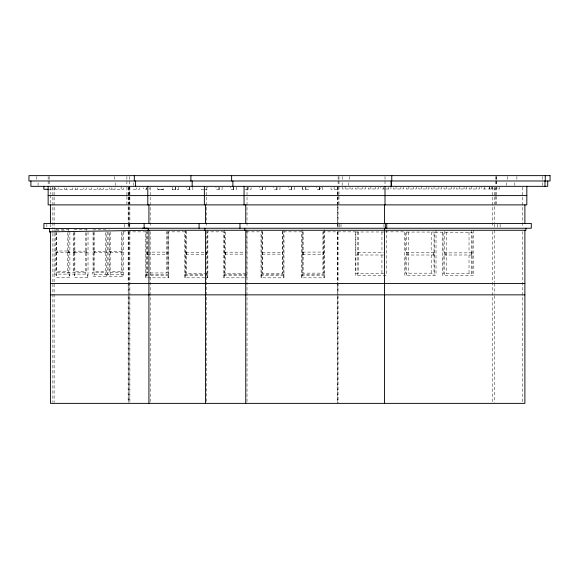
<?xml version="1.0" encoding="UTF-8"?>
<svg xmlns="http://www.w3.org/2000/svg" width="579" height="579" viewBox="0 0 579 579"><rect width="100%" height="100%" fill="white"/><g stroke="black" fill="none" stroke-linecap="round" stroke-linejoin="round"><path stroke-width="0.43" stroke-dasharray="2.9 2.17" d="M302.824 187.48L302.687 189.434L308.918 189.434L308.918 187.104M318.957 189.261L321.338 187.654M67.663 252.755L68.713 252.755L68.713 251.004M68.626 252.755L69.675 252.755L69.675 251.004L55.468 251.004M157.77 187.791L157.77 189.261L163.698 189.261L163.698 187.791M384.984 188.986L380.816 188.986L380.816 187.212M385.817 188.986L390.948 188.986L390.948 187.212M48.918 189.275L54.925 189.275L54.925 186.329M157.77 189.261L160.673 189.261L160.673 187.791M163.698 189.261L160.803 189.261L160.803 187.791M172.238 187.097L172.238 189.398L175.365 189.398L175.365 187.097M178.397 187.104L178.397 189.434L175.263 189.434L175.263 187.104M203.692 189.434L201.166 189.434L201.166 187.104M204.3 189.434L207.666 189.434L207.666 187.104M244.903 189.434L251.062 189.434L251.062 187.104M337.239 189.434L331.043 189.434L331.043 187.104M69.046 229.617L55.468 229.617L55.468 231.861M87.19 229.776L73.193 229.776L73.193 231.839M93.053 229.841L106.42 229.841M108.917 229.841L109.337 229.841M56.431 230.826L65.072 230.826M145.792 231.861L122.082 231.861L122.082 272.615M184.954 231.861L168.105 231.861L168.105 277.819M223.885 231.861L207.268 231.861L207.268 277.819M246.422 231.861L261.23 231.861M301.702 231.861L283.536 231.861L283.536 277.819M355.911 231.861L324.008 231.861L324.008 277.819M385.491 231.861L405.307 231.861M383.964 231.984L355.853 231.984L355.853 252.712L383.399 252.712M73.193 251.163L87.19 251.163L87.19 252.755L74.061 252.755M93.053 251.228L107.05 251.228L107.05 252.654L93.053 252.654M108.917 251.228L122.922 251.228L122.922 252.755L108.917 252.755M146.95 252.118L167.251 252.118M302.564 252.082L323.531 252.082M185.881 252.263L204.358 252.263M206.117 252.263L206.732 252.263M224.811 252.176L245.496 252.176M262.186 252.299L282.813 252.299M434.301 252.618L405.387 252.618L405.387 232.056L434.301 232.056L434.301 273.179L405.387 273.179L405.387 254.999L434.301 254.999M55.468 252.755L69.675 252.755M472.131 252.871L443.101 252.871L443.101 232.237M224.811 254.138L245.496 254.138M262.186 254.138L282.813 254.138M302.564 254.319L323.531 254.319M146.95 254.492L167.251 254.492M185.881 254.528L206.732 254.528M383.399 254.999L355.853 254.999L355.853 273.433L384.861 273.433M472.131 254.999L443.101 254.999L443.101 273.498L472.131 273.498L472.131 232.237L434.011 232.143L434.011 275.213M69.885 272.391L54.839 272.391L54.839 274.113L69.256 274.113L69.256 277.218M123.341 272.615L107.875 272.615L107.875 274.337L123.341 274.337M245.728 273.245L224.811 273.245L224.811 231.984M206.732 273.339L185.881 273.339L185.881 231.195M107.26 274.337L92.213 274.337L92.213 272.615L106.21 272.615L106.21 231.926M301.471 274.251L325.007 274.251L325.007 275.749L301.471 275.749M145.568 274.374L169.097 274.374L169.097 275.749L145.568 275.749M223.653 274.424L247.262 274.424L247.262 275.749L223.653 275.749M184.73 274.511L208.411 274.511L208.411 275.749L184.73 275.749M260.999 274.547L284.376 274.547L284.376 275.749L260.999 275.749M56.098 275.148L56.72 275.148M69.256 275.148L69.885 275.148M74.235 275.148L74.865 275.148M87.4 275.148L88.022 275.148M244.396 277.819L223.653 277.819L223.653 231.861M74.894 252.755L73.193 252.748L74.04 252.748L74.025 251.163L74.894 252.755L74.894 251.163M172.238 189.398L178.397 189.434M349.991 187.212L349.998 188.986M342.5 187.212L342.5 188.986L352.625 188.986L352.625 187.212M542.545 176.523L542.545 181.871M542.545 182.761L542.545 185.432M522.555 187.234L522.555 196.274M522.555 197.178L522.555 227.019M522.555 231.542L522.555 403.368M516.881 176.523L516.881 180.981M514.825 182.761L514.825 185.432M507.537 176.523L507.537 180.091M506.437 182.761L506.437 185.432M500.133 224.239L500.133 227.446M499.568 187.212L499.568 188.986L481.735 188.986L481.735 187.212M497.593 224.239L497.593 227.446M496.934 187.212L496.934 188.986M496.746 176.523L496.746 180.091M496.746 180.981L496.746 185.432M496.377 176.523L496.377 180.091M496.377 180.981L496.377 185.432M496.377 187.169L496.377 194.761M496.377 196.447L496.377 204.04M495.581 176.523L495.581 180.091M495.581 180.981L495.581 185.432M495.581 187.169L495.581 195.601M495.581 196.447L495.581 204.879M494.661 187.212L494.661 196.042M494.661 196.932L494.661 203.996M494.661 206.645L494.661 222.553M494.661 224.239L494.661 227.446M494.661 230.276L494.661 282.566M494.661 283.464L494.661 293.973M494.661 295.753L494.661 402.463M492.743 187.234L492.743 196.274M492.743 197.178L492.743 227.019M492.743 231.542L492.743 402.463M492.07 186.329L492.07 188.986M491.868 187.212L491.868 188.986M489.436 186.329L489.436 188.986M489.233 187.212L489.233 188.986M484.37 186.329L484.37 188.986M479.289 187.212L479.289 188.986L469.156 188.986L469.156 187.212M476.655 187.212L476.655 188.986M473.796 230.276L473.796 275.459L442.53 275.459L442.53 232.143M471.791 186.329L471.791 188.986M471.784 230.276L471.784 275.459M471.581 252.871L471.581 254.999M469.019 232.237L469.019 252.871M469.019 254.999L469.019 273.498M466.71 187.212L466.71 188.986L456.578 188.986L456.578 187.212M464.076 187.212L464.076 188.986M459.212 186.329L459.212 188.986M454.131 187.212L454.131 188.986L443.999 188.986L443.999 187.212M451.497 187.212L451.497 188.986M446.633 186.329L446.633 188.986M446.206 232.237L446.206 273.498M445.656 252.871L445.656 254.999M444.542 231.18L444.542 275.459M441.553 187.212L441.553 188.986L431.42 188.986L431.42 187.212M438.918 187.212L438.918 188.986M436.023 230.022L436.023 275.213L404.757 275.213L404.757 231.861M434.055 186.329L434.055 188.986M433.381 252.618L433.381 254.999M431.189 232.056L431.189 252.618M431.189 254.999L431.189 273.179M428.974 187.212L428.974 188.986L418.849 188.986L418.849 187.212M426.339 187.212L426.339 188.986M421.476 186.329L421.476 188.986M416.395 187.212L416.395 188.986L406.27 188.986L406.27 187.212M413.761 187.212L413.761 188.986M408.897 186.329L408.897 188.986M408.492 232.056L408.492 273.179M407.58 252.618L407.58 254.999M406.769 231.832L406.769 275.213M403.527 187.212L403.527 188.986L393.394 188.986L393.394 187.212M400.892 187.212L400.892 188.986M396.029 186.329L396.029 188.986M388.314 187.212L388.314 188.986M386.446 230.116L386.446 275.307L355.368 275.307L355.368 231.861M385.006 176.523L385.006 180.091M385.006 180.981L385.006 185.432M383.942 224.312L383.942 227.019M383.45 187.212L383.45 188.986M381.937 231.984L381.937 252.712M381.937 254.999L381.937 273.433M378.369 187.212L378.369 188.986L368.244 188.986L368.244 187.212M375.735 187.212L375.735 188.986M370.871 186.329L370.871 188.986M365.501 187.212L365.501 188.986L355.368 188.986L355.368 187.212M362.867 187.212L362.867 188.986M358.777 231.984L358.777 273.433M358.003 186.329L358.003 188.986M358.046 252.712L358.046 254.999M357.192 231.926L357.192 275.307M349.774 176.523L349.774 180.091M348.681 182.761L348.681 185.432M345.135 186.329L345.135 188.986M342.616 176.523L342.616 180.091M342.16 182.761L342.16 185.432M341.002 224.239L341.002 227.446M339.294 224.239L339.294 227.446M338.99 176.523L338.99 180.091M338.99 180.981L338.99 185.432M338.99 186.329L338.99 194.761M338.99 196.447L338.99 204.04M338.114 176.523L338.114 180.091M338.114 180.981L338.114 185.432M338.114 187.169L338.078 196.042M338.114 196.447L338.114 204.879M338.078 206.645L338.078 222.553M338.078 224.239L338.078 227.446M338.078 231.861L338.078 282.574M338.078 283.464L338.078 293.973M338.078 295.753L338.078 403.368M337.731 187.212L337.731 196.042M337.731 196.932L337.731 203.996M337.731 204.879L337.731 222.553M337.731 224.239L337.731 227.446M337.731 231.861L337.731 282.574M337.731 284.34L337.731 293.973M337.731 295.753L337.731 403.368M337.239 186.329L337.275 196.274M337.275 197.178L337.275 227.019M337.275 231.542L337.275 402.463M334.105 186.329L334.105 189.434M324.624 229.747L324.624 274.251M324.508 275.749L324.508 277.819L301.471 277.819L301.471 231.861M323.531 230.869L323.531 273.129L302.564 273.129L302.564 231.752M323.379 252.082L323.379 254.319M322.923 231.752L322.923 273.129M322.742 187.104L322.742 189.434L316.583 189.434L316.583 187.104M319.717 187.104L319.717 189.434M319.615 187.104L319.615 189.434M305.893 187.104L305.893 189.434M305.792 187.104L305.792 189.434M303.172 231.752L303.172 273.129M303.02 252.082L303.02 254.319M302.766 187.104L302.766 189.434M302.462 274.251L302.462 275.749M302.086 229.747L302.086 274.251M301.97 275.749L301.97 277.819M294.458 187.104L294.458 189.434L288.299 189.434L288.299 187.104M291.425 187.104L291.425 189.434M291.324 187.104L291.324 189.434M284 230.051L284 274.547M284 275.749L284 277.819L260.999 277.819L260.999 231.861M282.813 231.267L282.813 273.331L262.186 273.331L262.186 231.267M282.357 231.267L282.357 273.331M279.99 187.104L279.99 189.434L273.831 189.434L273.831 187.104M276.965 187.104L276.965 189.434M276.863 187.104L276.863 189.434M265.522 187.104L265.522 189.434L259.37 189.434L259.37 187.104M262.642 231.267L262.642 273.331M262.497 187.104L262.497 189.434M262.396 187.104L262.396 189.434M261.838 274.547L261.838 275.749M261.455 230.051L261.455 274.547M261.455 275.749L261.455 277.819M248.029 187.104L248.029 189.434M247.928 187.104L247.928 189.434M247.023 187.234L247.023 196.274M247.023 197.178L247.023 227.019M247.023 231.542L247.023 402.463M246.886 229.928L246.886 274.424M246.886 275.749L246.886 277.819M236.594 187.104L236.594 189.434L230.435 189.434L230.435 187.104M233.569 187.104L233.569 189.434M233.467 187.104L233.467 189.434M225.499 231.984L225.499 273.245M225.267 252.176L225.267 254.138M224.724 274.424L224.724 275.749M224.341 229.928L224.341 274.424M224.341 275.749L224.341 277.819M222.126 187.104L222.126 189.434L215.974 189.434L215.974 187.104M219.101 187.104L219.101 189.434M219 187.104L219 189.434M207.875 230.015L207.875 274.511M207.803 275.749L207.803 277.819L184.73 277.819L184.73 231.861M206.761 187.234L206.761 196.274M206.761 197.178L206.761 227.019M206.732 231.195L206.761 402.463M206.5 252.263L206.5 254.528M192.858 187.104L192.858 189.434L186.706 189.434L186.706 187.104M189.832 187.104L189.832 189.434M189.731 187.104L189.731 189.434M186.489 231.195L186.489 273.339M186.257 252.263L186.257 254.528M185.873 274.511L185.873 275.749M185.338 230.015L185.338 274.511M185.266 275.749L185.266 277.819M168.641 231.651L168.641 274.374M168.561 275.749L168.561 277.819L145.568 277.819L145.568 231.861M167.251 231.296L167.251 272.948L146.95 272.948L146.95 231.296M167.02 252.118L167.02 254.492M166.716 231.296L166.716 272.948M150.185 187.234L150.185 196.274M150.185 197.178L150.185 227.019M150.185 231.542L150.185 402.463M149.462 187.799L149.462 189.275M147.486 231.296L147.486 272.948M147.261 252.118L147.261 254.492M146.776 187.799L146.776 189.275L143.643 189.275L143.643 187.799M146.559 274.374L146.559 275.749M146.335 187.799L146.335 189.275M146.096 231.651L146.096 274.374M146.024 275.749L146.024 277.819M139.648 187.799L139.648 189.275L133.496 189.275L133.496 187.799M136.521 187.799L136.622 189.275M133.525 182.761L133.525 185.432M129.899 187.234L129.899 196.274M129.899 197.178L129.899 227.019M129.899 231.542L129.899 402.463M129.479 176.523L129.479 180.091M129.479 180.981L129.479 185.432M129.479 186.329L129.479 194.761M129.479 196.447L129.479 204.04M129.378 224.239L129.378 227.446M129.103 187.212L129.103 196.042M129.103 196.932L129.103 203.996M129.103 206.645L129.103 222.553M129.103 224.239L129.103 228.249M129.103 231.861L129.103 282.574M129.103 283.464L129.103 293.973M129.103 295.753L129.103 402.463M128.639 187.234L128.639 196.274M128.639 197.178L128.639 227.019M128.639 231.542L128.639 402.463M128.154 187.212L128.154 196.042M128.154 196.932L128.154 203.996M128.154 206.645L128.154 222.553M128.154 224.239L128.154 227.446M128.154 231.861L128.154 282.574M128.154 284.34L128.154 293.973M128.154 295.753L128.154 402.463M126.902 176.523L126.902 180.091M126.902 180.981L126.902 185.432M126.902 187.169L126.902 195.601M126.902 196.447L126.902 204.04M124.594 224.239L124.594 227.446M123.609 187.799L123.609 189.275L112.558 189.275L112.558 187.799M123.341 231.861L123.341 276.407L108.917 276.407L108.917 274.337M122.082 274.337L122.082 276.407M121.221 231.803L121.221 271.537L109.778 271.537L109.778 232.686M121.141 186.329L121.141 189.275M121.033 272.615L121.033 274.337M115.807 182.761L115.807 185.432M115.026 187.799L115.026 189.275M114.548 176.523L114.548 180.091M111.819 187.799L111.819 189.275L100.768 189.275L100.768 187.799M110.618 251.228L110.618 252.755M110.176 231.918L110.176 276.407M109.351 187.799L109.351 189.275M108.917 231.918L108.917 272.615M107.26 231.926L107.26 276.407L93.472 276.407L93.472 274.337M106.63 274.337L106.63 276.407M105.378 232.664L105.378 271.558L93.892 271.558L93.892 230.891M105.378 272.615L105.378 274.337M103.236 187.799L103.236 189.275M100.029 187.799L100.029 189.275L89 189.275L89 187.799M97.576 187.799L97.576 189.275M94.724 251.228L94.724 252.654M94.095 231.861L94.095 276.407M93.053 231.861L93.053 272.615M91.446 187.799L91.446 189.275M88.022 231.861L88.022 277.218L74.235 277.218L74.235 274.113M87.4 277.218L87.4 274.113L72.143 274.113L72.143 272.55L86.351 272.55L86.351 229.776M86.336 187.799L86.336 189.275L55.671 189.275L55.671 187.799M86.322 251.163L86.322 252.755M85.482 232.628L85.482 271.457L74.061 271.457L74.061 232.628M85.301 272.55L85.301 274.113M83.868 187.799L83.868 189.275M77.752 187.799L77.752 189.275M75.284 187.799L75.292 189.275M74.865 231.839L74.865 277.218M73.193 232.722L73.193 272.55M72.824 187.799L72.824 189.275M69.885 231.839L69.885 277.218L56.098 277.218L56.098 274.113M68.626 229.617L68.626 272.391M68.004 272.391L68.004 274.113M67.663 232.584L67.663 271.182L56.431 271.182L56.431 233.46M66.715 187.799L66.708 189.275M64.24 187.799L64.247 189.275M58.139 187.799L58.139 189.275M57.48 251.004L57.48 252.755M56.72 231.861L56.72 277.218M55.888 229.617L55.888 231.108M55.468 232.729L55.468 272.391M54.129 187.234L54.129 196.274M54.129 197.178L54.129 228.828M54.129 229.733L54.129 232.447M54.129 233.351L54.129 402.463M52.877 187.234L52.877 196.274M52.877 197.178L52.877 228.828M52.877 229.733L52.877 232.447M52.877 233.351L52.877 402.463M52.457 187.799L52.457 189.275M50.424 187.212L50.424 194.276M50.424 195.159L50.424 203.996M50.424 224.283L50.424 226.838M49.164 176.523L49.164 180.091M49.164 180.981L49.164 185.432M48.144 176.523L48.144 180.091M48.144 180.981L48.144 185.432M46.863 224.283L46.863 226.838M38.076 182.761L38.076 185.432M36.817 176.523L36.817 180.091"/><path stroke-width="0.87" d="M49.447 228.539L49.447 231.861L148.919 230.276L148.919 403.368M46.863 228.539L49.577 228.531L43.917 228.539L43.917 223.436L531.298 223.436L531.298 228.249L142.412 228.249M43.917 228.539L147.942 228.249M48.166 189.275L43.874 189.275L43.874 186.329M48.144 195.601L526.825 195.601M147.942 230.276L525.913 230.276L525.913 228.249M49.447 231.861L50.424 231.861L50.424 403.368L524.885 403.368L524.885 230.276M50.424 283.464L524.885 283.464M50.424 294.849L524.885 294.849M547.72 180.981L547.72 186.329L30.904 186.329L30.904 180.981M545.266 175.632L545.266 180.981M544.984 180.981L544.984 186.329M526.825 186.329L526.825 204.879L48.144 204.879L48.144 186.329M524.885 204.879L524.885 223.436M391.773 175.632L391.773 180.981M391.491 180.981L391.491 186.329M391.086 180.981L391.086 186.329M386.772 223.436L386.772 228.249M385.375 223.436L385.375 228.249M385.006 186.329L385.006 204.879M384.434 204.879L384.434 223.436M384.434 228.249L384.434 403.368M245.757 204.879L245.757 223.436M245.757 230.276L245.757 403.368M244.779 228.249L244.779 230.276M244.056 186.329L244.056 204.879M239.967 223.436L239.967 228.249M232.881 180.981L232.881 186.329M231.622 175.632L231.622 180.981M205.502 204.879L205.502 223.436M205.502 230.276L205.502 403.368M204.865 228.249L204.865 230.276M204.365 186.329L204.365 204.879M199.082 223.436L199.082 228.249M192.17 180.981L192.17 186.329M190.904 175.632L190.904 180.981M148.919 204.879L148.919 223.436M148.289 228.249L148.289 230.276M147.79 186.329L147.79 204.879M144.128 223.436L144.128 228.249M135.587 180.981L135.587 186.329M134.321 175.632L134.321 180.981M50.424 204.879L50.424 223.436M550.05 175.632L28.95 175.632L28.95 180.981L550.05 180.981L550.05 175.632"/></g></svg>
